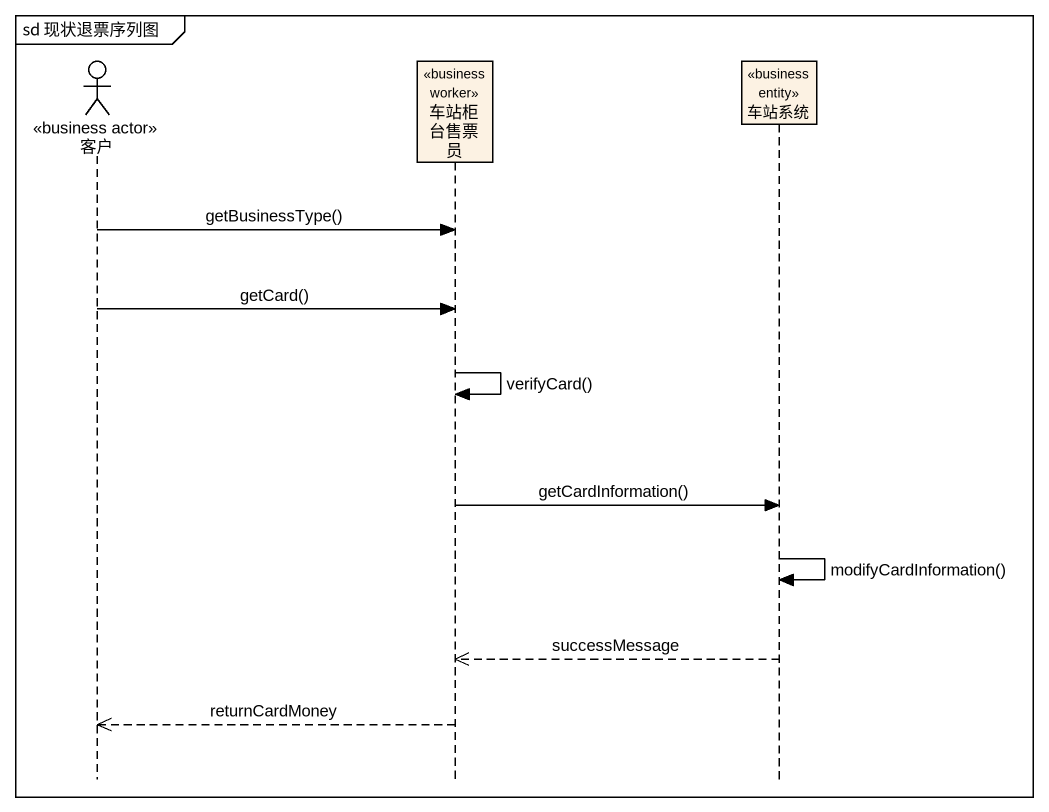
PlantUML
@startuml
mainframe sd 现状退票序列图
hide footbox
actor 客户 <<business actor>>
participant 车站柜台售票员 <<business worker>>
participant 车站系统 <<business entity>>

客户 -> 车站柜台售票员 : getBusinessType()
客户 -> 车站柜台售票员 : getCard()
车站柜台售票员 -> 车站柜台售票员 : verifyCard()
车站柜台售票员 -> 车站系统 : getCardInformation()
车站系统 -> 车站系统 : modifyCardInformation()
车站系统 -->> 车站柜台售票员 : successMessage
车站柜台售票员 -->> 客户 : returnCardMoney
@enduml
